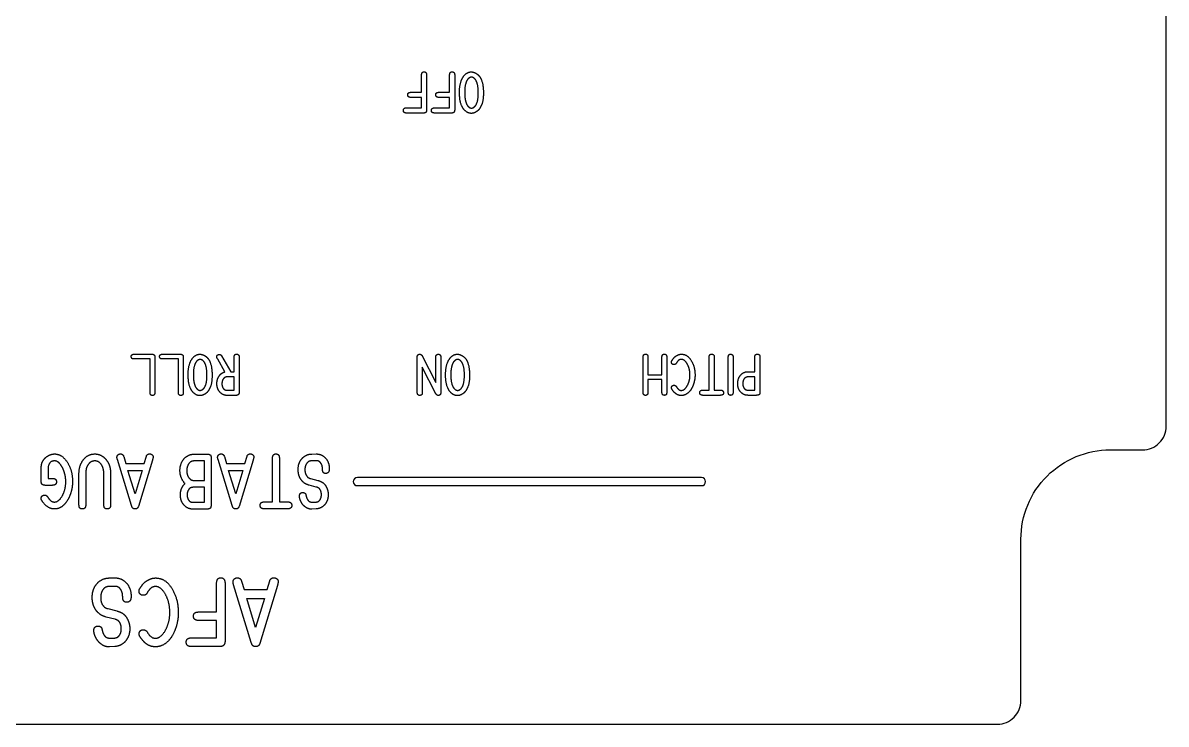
# Model space of a CAD drawing. Header units: millimetres. Extents: x -145 to -1, y 1 to 104.
# Drawn here: x -85 to -0.6, y 0.6 to 52.4 of the extents above; entities that cross this region are included whole.
import ezdxf

# ---------------------------------------------------------------- set-up
doc = ezdxf.new("R2010")
doc.units = ezdxf.units.MM
doc.layers.get('0').update_dxf_attribs({"linetype": 'CONTINUOUS'})

msp = doc.modelspace()

# ---------------------------------------------------------------- linework, layer by layer
for p, q in [((-55.586, 47.265), (-55.586, 48.521)), ((-55.211, 48.521), (-55.211, 45.994)), ((-53.516, 47.265), (-53.516, 48.521)), ((-53.141, 48.521), (-53.141, 45.994)), ((-56.358, 47.265), (-55.586, 47.265)), ((-54.288, 47.265), (-53.516, 47.265)), ((-55.59, 46.885), (-56.367, 46.885)), ((-55.59, 46.118), (-55.59, 46.885)), ((-53.52, 46.885), (-54.297, 46.885)), ((-53.52, 46.118), (-53.52, 46.885)), ((-56.705, 46.118), (-55.59, 46.118)), ((-55.467, 45.734), (-56.705, 45.734)), ((-54.635, 46.118), (-53.52, 46.118)), ((-53.397, 45.734), (-54.635, 45.734)), ((-76.777, 27.94), (-75.479, 27.94)), ((-74.684, 27.94), (-73.386, 27.94)), ((-75.621, 27.588), (-76.8, 27.588)), ((-75.621, 25.111), (-75.621, 27.588)), ((-75.264, 27.702), (-75.264, 25.111)), ((-73.528, 27.588), (-74.707, 27.588)), ((-73.528, 25.111), (-73.528, 27.588)), ((-73.171, 27.702), (-73.171, 25.111)), ((-70.626, 27.57), (-70.64, 27.593)), ((-70.091, 26.633), (-70.626, 27.57)), ((-70.347, 27.826), (-69.671, 26.651)), ((-69.419, 26.651), (-69.419, 27.684)), ((-69.045, 27.666), (-69.045, 25.166)), ((-55.906, 25.134), (-55.906, 27.716)), ((-55.545, 27.821), (-54.539, 25.852)), ((-54.539, 25.852), (-54.539, 27.712)), ((-54.165, 27.684), (-54.165, 25.143)), ((-39.237, 25.125), (-39.237, 27.712)), ((-38.885, 27.707), (-38.885, 26.423)), ((-37.847, 26.423), (-37.847, 27.725)), ((-37.495, 27.725), (-37.495, 25.134)), ((-34.37, 25.294), (-34.37, 27.707)), ((-33.99, 27.684), (-33.99, 25.294)), ((-32.953, 25.12), (-32.953, 27.725)), ((-32.601, 27.725), (-32.601, 25.134)), ((-30.993, 26.651), (-30.993, 27.693)), ((-30.618, 27.721), (-30.618, 25.184)), ((-70.128, 26.624), (-70.091, 26.633)), ((-69.419, 26.267), (-69.895, 26.267)), ((-69.671, 26.651), (-69.419, 26.651)), ((-69.419, 25.28), (-69.419, 26.267)), ((-55.531, 26.98), (-55.531, 25.157)), ((-54.521, 25.025), (-55.531, 26.98)), ((-38.885, 26.423), (-37.847, 26.423)), ((-30.993, 26.267), (-31.495, 26.267)), ((-31.468, 26.651), (-30.993, 26.651)), ((-30.993, 25.285), (-30.993, 26.267)), ((-37.847, 26.066), (-38.885, 26.066)), ((-38.885, 26.066), (-38.885, 25.111)), ((-37.847, 25.125), (-37.847, 26.066)), ((-69.922, 25.28), (-69.419, 25.28)), ((-69.305, 24.897), (-69.908, 24.897)), ((-38.885, 25.111), (-38.885, 25.102)), ((-33.552, 24.906), (-34.831, 24.906)), ((-34.822, 25.294), (-34.37, 25.294)), ((-33.99, 25.294), (-33.534, 25.294)), ((-30.897, 24.906), (-31.486, 24.906)), ((-31.473, 25.285), (-30.993, 25.285)), ((-77.561, 20.385), (-77.409, 19.885)), ((-76.044, 19.885), (-75.886, 20.416)), ((-72.315, 20.574), (-71.413, 20.574)), ((-71.115, 20.251), (-71.115, 16.821)), ((-70.134, 20.385), (-69.982, 19.885)), ((-68.617, 19.885), (-68.458, 20.416)), ((-66.582, 17.046), (-66.582, 20.263)), ((-63.681, 20.574), (-63.371, 20.58)), ((-83.648, 18.612), (-83.648, 19.563)), ((-83.148, 19.404), (-83.148, 18.777)), ((-76.982, 16.766), (-78.03, 20.178)), ((-77.409, 19.885), (-76.044, 19.885)), ((-75.441, 20.135), (-76.477, 16.711)), ((-71.614, 20.068), (-72.309, 20.068)), ((-71.614, 18.624), (-71.614, 20.068)), ((-69.555, 16.766), (-70.603, 20.178)), ((-69.982, 19.885), (-68.617, 19.885)), ((-68.014, 20.135), (-69.049, 16.711)), ((-66.076, 20.233), (-66.076, 17.046)), ((-63.371, 20.074), (-63.663, 20.074)), ((-83.148, 18.777), (-82.844, 18.777)), ((-80.864, 16.869), (-80.864, 19.112)), ((-80.364, 19.057), (-80.364, 16.869)), ((-79.03, 16.839), (-79.03, 19.075)), ((-78.53, 19.087), (-78.53, 16.827)), ((-72.352, 18.624), (-71.614, 18.624)), ((-63.773, 18.764), (-63.249, 18.63)), ((-82.862, 18.265), (-83.331, 18.265)), ((-73.04, 18.393), (-73.046, 18.399)), ((-73.046, 18.393), (-73.04, 18.393)), ((-71.614, 18.119), (-72.431, 18.119)), ((-71.614, 17.016), (-71.614, 18.119)), ((-63.352, 18.137), (-63.876, 18.271)), ((-72.425, 17.016), (-71.614, 17.016)), ((-67.185, 17.046), (-66.582, 17.046)), ((-66.076, 17.046), (-65.467, 17.046)), ((-63.657, 17.022), (-63.633, 17.022)), ((-63.633, 17.022), (-63.389, 17.028)), ((-71.413, 16.51), (-72.467, 16.51)), ((-65.491, 16.528), (-67.197, 16.528)), ((-63.675, 16.51), (-63.706, 16.51)), ((-63.365, 16.528), (-63.675, 16.51)), ((-78.623, 11.43), (-78.234, 11.438)), ((-70.71, 8.924), (-70.71, 11.019)), ((-70.085, 11.019), (-70.085, 6.807)), ((-68.874, 11.194), (-68.684, 10.569)), ((-66.978, 10.569), (-66.78, 11.232)), ((-78.234, 10.805), (-78.6, 10.805)), ((-68.151, 6.67), (-69.461, 10.935)), ((-68.684, 10.569), (-66.978, 10.569)), ((-66.224, 10.882), (-67.518, 6.601)), ((-78.212, 8.384), (-78.867, 8.551)), ((-78.737, 9.168), (-78.082, 9)), ((-71.997, 8.924), (-70.71, 8.924)), ((-70.717, 8.292), (-72.012, 8.292)), ((-70.717, 7.013), (-70.717, 8.292)), ((-78.592, 6.99), (-78.562, 6.99)), ((-78.562, 6.99), (-78.257, 6.997)), ((-72.576, 7.013), (-70.717, 7.013)), ((-78.615, 6.35), (-78.653, 6.35)), ((-78.227, 6.373), (-78.615, 6.35)), ((-70.512, 6.373), (-72.576, 6.373))]:
    msp.add_line(p, q)
for points in [[(-141.287, 83.887), (-143.669, 83.887, 0.414214), (-145.403, 82.153), (-145.403, 22.622, 0.414214), (-143.669, 20.887), (-141.287, 20.887, -0.414214), (-134.688, 14.287), (-134.688, 2.381, 0.414214), (-132.953, 0.647), (-13.097, 0.647, 0.414214), (-11.363, 2.381), (-11.363, 14.287, -0.414214), (-4.762, 20.887), (-2.381, 20.887, 0.414214), (-0.647, 22.622), (-0.647, 82.153, 0.414214), (-2.381, 83.887), (-4.762, 83.887, -0.414214), (-11.363, 90.487), (-11.363, 102.394, 0.414214), (-13.097, 104.128), (-132.953, 104.128, 0.414214), (-134.688, 102.394), (-134.688, 90.487, -0.414214)], [(-60.325, 18.842, 1), (-60.325, 18.242), (-34.925, 18.242, 1), (-34.925, 18.842)]]:
    msp.add_lwpolyline(points, format="xyb", close=True)
for points in [[(-77.25, 19.368), (-76.202, 19.368), (-76.726, 17.643)], [(-69.299, 17.643), (-69.823, 19.368), (-68.775, 19.368)], [(-67.831, 7.767), (-68.486, 9.922), (-67.176, 9.922)]]:
    msp.add_lwpolyline(points, close=True)
for points in [[(-55.586, 48.521), (-55.586, 48.777), (-55.403, 48.777)], [(-55.403, 48.777), (-55.211, 48.777), (-55.211, 48.521)], [(-53.516, 48.521), (-53.516, 48.777), (-53.333, 48.777)], [(-53.333, 48.777), (-53.141, 48.777), (-53.141, 48.521)], [(-52.789, 47.246), (-52.789, 48.11), (-52.433, 48.512)], [(-52.433, 48.512), (-52.213, 48.768), (-51.916, 48.768)], [(-52.223, 48.165), (-52.405, 47.859), (-52.405, 47.233)], [(-52.076, 48.32), (-52.168, 48.256), (-52.223, 48.165)], [(-51.903, 48.38), (-51.985, 48.38), (-52.076, 48.32)], [(-51.916, 48.768), (-51.77, 48.768), (-51.615, 48.69)], [(-51.61, 48.197), (-51.743, 48.38), (-51.903, 48.38)], [(-51.615, 48.69), (-51.459, 48.608), (-51.345, 48.476)], [(-51.4, 47.219), (-51.4, 47.918), (-51.61, 48.197)], [(-51.345, 48.476), (-51.021, 48.115), (-51.021, 47.196)], [(-56.55, 47.223), (-56.495, 47.265), (-56.358, 47.265)], [(-54.48, 47.223), (-54.425, 47.265), (-54.288, 47.265)], [(-52.396, 45.93), (-52.789, 46.319), (-52.789, 47.246)], [(-56.609, 47.077), (-56.609, 47.178), (-56.55, 47.223)], [(-56.367, 46.885), (-56.609, 46.885), (-56.609, 47.077)], [(-54.539, 47.077), (-54.539, 47.178), (-54.48, 47.223)], [(-54.297, 46.885), (-54.539, 46.885), (-54.539, 47.077)], [(-52.405, 47.233), (-52.405, 46.652), (-52.236, 46.341)], [(-51.587, 46.3), (-51.4, 46.588), (-51.4, 47.219)], [(-51.021, 47.196), (-51.021, 46.41), (-51.341, 46.012)], [(-56.929, 45.926), (-56.929, 46.118), (-56.705, 46.118)], [(-56.705, 45.734), (-56.929, 45.734), (-56.929, 45.926)], [(-55.271, 45.789), (-55.334, 45.725), (-55.467, 45.734)], [(-55.211, 45.994), (-55.211, 45.853), (-55.271, 45.789)], [(-54.859, 45.926), (-54.859, 46.118), (-54.635, 46.118)], [(-54.635, 45.734), (-54.859, 45.734), (-54.859, 45.926)], [(-53.2, 45.789), (-53.264, 45.725), (-53.397, 45.734)], [(-53.141, 45.994), (-53.141, 45.853), (-53.2, 45.789)], [(-51.907, 45.711), (-52.177, 45.711), (-52.396, 45.93)], [(-52.236, 46.341), (-52.172, 46.236), (-52.081, 46.168)], [(-52.081, 46.168), (-51.994, 46.099), (-51.907, 46.099)], [(-51.907, 46.099), (-51.83, 46.099), (-51.734, 46.159)], [(-51.601, 45.798), (-51.761, 45.711), (-51.907, 45.711)], [(-51.734, 46.159), (-51.642, 46.218), (-51.587, 46.3)], [(-51.341, 46.012), (-51.446, 45.88), (-51.601, 45.798)], [(-77.01, 27.766), (-77.01, 27.83), (-76.973, 27.881)], [(-76.973, 27.881), (-76.937, 27.926), (-76.882, 27.935)], [(-76.882, 27.935), (-76.859, 27.94), (-76.777, 27.94)], [(-75.479, 27.94), (-75.356, 27.935), (-75.305, 27.881)], [(-75.305, 27.881), (-75.26, 27.826), (-75.264, 27.702)], [(-74.917, 27.766), (-74.917, 27.83), (-74.88, 27.881)], [(-74.88, 27.881), (-74.844, 27.926), (-74.789, 27.935)], [(-74.789, 27.935), (-74.766, 27.94), (-74.684, 27.94)], [(-73.386, 27.94), (-73.263, 27.935), (-73.212, 27.881)], [(-73.212, 27.881), (-73.167, 27.826), (-73.171, 27.702)], [(-72.454, 27.684), (-72.234, 27.94), (-71.937, 27.94)], [(-71.937, 27.94), (-71.791, 27.94), (-71.636, 27.862)], [(-71.636, 27.862), (-71.48, 27.78), (-71.366, 27.648)], [(-70.699, 27.734), (-70.699, 27.821), (-70.644, 27.876)], [(-70.644, 27.876), (-70.589, 27.926), (-70.507, 27.926)], [(-70.507, 27.926), (-70.402, 27.926), (-70.347, 27.826)], [(-69.419, 27.684), (-69.419, 27.826), (-69.374, 27.885)], [(-69.374, 27.885), (-69.333, 27.945), (-69.232, 27.945)], [(-69.232, 27.945), (-69.127, 27.945), (-69.077, 27.867)], [(-69.077, 27.867), (-69.045, 27.821), (-69.045, 27.666)], [(-55.906, 27.716), (-55.906, 27.94), (-55.723, 27.94)], [(-55.723, 27.94), (-55.604, 27.94), (-55.545, 27.821)], [(-54.539, 27.712), (-54.539, 27.94), (-54.347, 27.94)], [(-54.347, 27.94), (-54.247, 27.94), (-54.206, 27.881)], [(-54.206, 27.881), (-54.165, 27.821), (-54.165, 27.684)], [(-53.456, 27.684), (-53.237, 27.94), (-52.94, 27.94)], [(-52.94, 27.94), (-52.794, 27.94), (-52.638, 27.862)], [(-52.638, 27.862), (-52.483, 27.78), (-52.369, 27.648)], [(-39.237, 27.712), (-39.237, 27.839), (-39.195, 27.894)], [(-39.195, 27.894), (-39.159, 27.945), (-39.058, 27.945)], [(-39.058, 27.945), (-38.962, 27.945), (-38.921, 27.894)], [(-38.921, 27.894), (-38.885, 27.839), (-38.885, 27.707)], [(-37.847, 27.725), (-37.847, 27.844), (-37.806, 27.894)], [(-37.806, 27.894), (-37.765, 27.945), (-37.669, 27.945)], [(-37.669, 27.945), (-37.495, 27.945), (-37.495, 27.725)], [(-37.007, 27.625), (-36.901, 27.766), (-36.737, 27.853)], [(-36.737, 27.853), (-36.577, 27.94), (-36.412, 27.94)], [(-36.412, 27.94), (-36.015, 27.94), (-35.759, 27.574)], [(-34.37, 27.707), (-34.37, 27.949), (-34.182, 27.949)], [(-34.182, 27.949), (-34.086, 27.949), (-34.027, 27.876)], [(-34.027, 27.876), (-33.99, 27.83), (-33.99, 27.684)], [(-32.953, 27.725), (-32.953, 27.945), (-32.78, 27.945)], [(-32.78, 27.945), (-32.688, 27.945), (-32.629, 27.871)], [(-32.629, 27.871), (-32.601, 27.839), (-32.601, 27.725)], [(-30.993, 27.693), (-30.993, 27.83), (-30.952, 27.89)], [(-30.952, 27.89), (-30.911, 27.945), (-30.81, 27.945)], [(-30.81, 27.945), (-30.618, 27.945), (-30.618, 27.721)], [(-76.978, 27.666), (-77.01, 27.712), (-77.01, 27.766)], [(-76.909, 27.602), (-76.95, 27.616), (-76.978, 27.666)], [(-76.8, 27.588), (-76.868, 27.588), (-76.909, 27.602)], [(-74.885, 27.666), (-74.917, 27.712), (-74.917, 27.766)], [(-74.816, 27.602), (-74.857, 27.616), (-74.885, 27.666)], [(-74.707, 27.588), (-74.775, 27.588), (-74.816, 27.602)], [(-72.81, 26.418), (-72.81, 27.282), (-72.454, 27.684)], [(-72.244, 27.337), (-72.426, 27.031), (-72.426, 26.405)], [(-72.097, 27.492), (-72.189, 27.428), (-72.244, 27.337)], [(-71.924, 27.552), (-72.006, 27.552), (-72.097, 27.492)], [(-71.631, 27.369), (-71.764, 27.552), (-71.924, 27.552)], [(-71.421, 26.391), (-71.421, 27.09), (-71.631, 27.369)], [(-71.366, 27.648), (-71.042, 27.287), (-71.042, 26.368)], [(-70.64, 27.593), (-70.699, 27.684), (-70.699, 27.734)], [(-53.813, 26.418), (-53.813, 27.282), (-53.456, 27.684)], [(-53.246, 27.337), (-53.429, 27.031), (-53.429, 26.405)], [(-53.1, 27.492), (-53.191, 27.428), (-53.246, 27.337)], [(-52.926, 27.552), (-53.009, 27.552), (-53.1, 27.492)], [(-52.634, 27.369), (-52.766, 27.552), (-52.926, 27.552)], [(-52.424, 26.391), (-52.424, 27.09), (-52.634, 27.369)], [(-52.369, 27.648), (-52.044, 27.287), (-52.044, 26.368)], [(-37.144, 27.36), (-37.144, 27.41), (-37.125, 27.446)], [(-37.093, 27.223), (-37.144, 27.273), (-37.144, 27.36)], [(-37.125, 27.446), (-37.107, 27.478), (-37.007, 27.625)], [(-36.965, 27.172), (-37.048, 27.172), (-37.093, 27.223)], [(-36.81, 27.245), (-36.856, 27.172), (-36.965, 27.172)], [(-36.618, 27.492), (-36.705, 27.424), (-36.81, 27.245)], [(-36.412, 27.561), (-36.531, 27.561), (-36.618, 27.492)], [(-35.974, 27.209), (-36.17, 27.561), (-36.412, 27.561)], [(-35.782, 26.414), (-35.782, 26.857), (-35.974, 27.209)], [(-35.759, 27.574), (-35.407, 27.085), (-35.407, 26.405)], [(-72.417, 25.102), (-72.81, 25.491), (-72.81, 26.418)], [(-72.426, 26.405), (-72.426, 25.824), (-72.257, 25.513)], [(-71.608, 25.472), (-71.421, 25.76), (-71.421, 26.391)], [(-71.042, 26.368), (-71.042, 25.582), (-71.362, 25.184)], [(-70.69, 25.769), (-70.69, 26.076), (-70.53, 26.318)], [(-70.53, 26.318), (-70.37, 26.56), (-70.128, 26.624)], [(-70.169, 26.172), (-70.315, 26.025), (-70.315, 25.774)], [(-69.895, 26.267), (-70.078, 26.267), (-70.169, 26.172)], [(-53.42, 25.102), (-53.813, 25.491), (-53.813, 26.418)], [(-53.429, 26.405), (-53.429, 25.824), (-53.26, 25.513)], [(-52.611, 25.472), (-52.424, 25.76), (-52.424, 26.391)], [(-52.044, 26.368), (-52.044, 25.582), (-52.364, 25.184)], [(-35.978, 25.623), (-35.782, 25.97), (-35.782, 26.414)], [(-35.407, 26.405), (-35.407, 26.066), (-35.521, 25.724)], [(-32.259, 25.769), (-32.259, 26.249), (-31.911, 26.523)], [(-31.911, 26.523), (-31.742, 26.651), (-31.468, 26.651)], [(-31.495, 26.267), (-31.669, 26.267), (-31.774, 26.135)], [(-72.257, 25.513), (-72.193, 25.408), (-72.102, 25.34)], [(-72.102, 25.34), (-72.015, 25.271), (-71.928, 25.271)], [(-71.928, 25.271), (-71.851, 25.271), (-71.755, 25.331)], [(-71.755, 25.331), (-71.663, 25.39), (-71.608, 25.472)], [(-70.466, 25.143), (-70.69, 25.39), (-70.69, 25.769)], [(-70.315, 25.774), (-70.315, 25.459), (-70.114, 25.326)], [(-70.114, 25.326), (-70.05, 25.28), (-69.922, 25.28)], [(-53.26, 25.513), (-53.196, 25.408), (-53.104, 25.34)], [(-53.104, 25.34), (-53.018, 25.271), (-52.931, 25.271)], [(-52.931, 25.271), (-52.853, 25.271), (-52.757, 25.331)], [(-52.757, 25.331), (-52.666, 25.39), (-52.611, 25.472)], [(-37.144, 25.459), (-37.144, 25.545), (-37.089, 25.6)], [(-37.057, 25.271), (-37.144, 25.386), (-37.144, 25.459)], [(-37.089, 25.6), (-37.038, 25.651), (-36.956, 25.651)], [(-36.956, 25.651), (-36.842, 25.651), (-36.778, 25.536)], [(-36.778, 25.536), (-36.618, 25.271), (-36.422, 25.271)], [(-36.422, 25.271), (-36.175, 25.271), (-35.978, 25.623)], [(-35.521, 25.724), (-35.64, 25.381), (-35.823, 25.18)], [(-32.039, 25.148), (-32.259, 25.39), (-32.259, 25.769)], [(-31.774, 26.135), (-31.884, 25.998), (-31.884, 25.774)], [(-31.884, 25.774), (-31.884, 25.545), (-31.774, 25.418)], [(-31.774, 25.418), (-31.669, 25.285), (-31.473, 25.285)], [(-75.442, 24.897), (-75.621, 24.897), (-75.621, 25.111)], [(-75.264, 25.111), (-75.264, 24.897), (-75.442, 24.897)], [(-73.349, 24.897), (-73.528, 24.897), (-73.528, 25.111)], [(-73.171, 25.111), (-73.171, 24.897), (-73.349, 24.897)], [(-71.928, 24.883), (-72.198, 24.883), (-72.417, 25.102)], [(-71.622, 24.97), (-71.782, 24.883), (-71.928, 24.883)], [(-71.362, 25.184), (-71.467, 25.052), (-71.622, 24.97)], [(-69.908, 24.897), (-70.247, 24.897), (-70.466, 25.143)], [(-69.1, 24.965), (-69.159, 24.901), (-69.305, 24.897)], [(-69.045, 25.166), (-69.04, 25.025), (-69.1, 24.965)], [(-55.718, 24.901), (-55.906, 24.901), (-55.906, 25.134)], [(-55.572, 24.961), (-55.613, 24.901), (-55.718, 24.901)], [(-55.531, 25.157), (-55.531, 25.015), (-55.572, 24.961)], [(-54.338, 24.897), (-54.462, 24.897), (-54.521, 25.025)], [(-54.21, 24.956), (-54.256, 24.897), (-54.338, 24.897)], [(-54.165, 25.143), (-54.165, 25.002), (-54.21, 24.956)], [(-52.931, 24.883), (-53.2, 24.883), (-53.42, 25.102)], [(-52.625, 24.97), (-52.785, 24.883), (-52.931, 24.883)], [(-52.364, 25.184), (-52.469, 25.052), (-52.625, 24.97)], [(-39.195, 24.956), (-39.237, 25.006), (-39.237, 25.125)], [(-39.063, 24.901), (-39.154, 24.901), (-39.195, 24.956)], [(-38.926, 24.961), (-38.976, 24.901), (-39.063, 24.901)], [(-38.885, 25.102), (-38.876, 25.015), (-38.926, 24.961)], [(-37.669, 24.906), (-37.847, 24.906), (-37.847, 25.125)], [(-37.537, 24.961), (-37.578, 24.906), (-37.669, 24.906)], [(-37.495, 25.134), (-37.495, 25.011), (-37.537, 24.961)], [(-36.76, 24.983), (-36.911, 25.07), (-37.057, 25.271)], [(-36.417, 24.892), (-36.609, 24.892), (-36.76, 24.983)], [(-35.823, 25.18), (-36.088, 24.892), (-36.417, 24.892)], [(-35.055, 25.107), (-35.055, 25.294), (-34.822, 25.294)], [(-34.831, 24.906), (-35.055, 24.906), (-35.055, 25.107)], [(-33.305, 25.093), (-33.305, 24.906), (-33.552, 24.906)], [(-33.534, 25.294), (-33.305, 25.294), (-33.305, 25.093)], [(-32.78, 24.906), (-32.953, 24.906), (-32.953, 25.12)], [(-32.601, 25.134), (-32.601, 24.906), (-32.78, 24.906)], [(-31.486, 24.906), (-31.824, 24.906), (-32.039, 25.148)], [(-30.668, 24.965), (-30.728, 24.906), (-30.897, 24.906)], [(-30.618, 25.184), (-30.613, 25.02), (-30.668, 24.965)], [(-83.52, 20.074), (-83.374, 20.312), (-83.142, 20.446)], [(-83.142, 20.446), (-82.911, 20.58), (-82.661, 20.58)], [(-82.661, 20.58), (-82.125, 20.58), (-81.741, 19.989)], [(-80.528, 20.166), (-80.199, 20.58), (-79.694, 20.58)], [(-79.694, 20.58), (-79.334, 20.58), (-79.042, 20.342)], [(-79.042, 20.342), (-78.749, 20.099), (-78.609, 19.697)], [(-78.061, 20.336), (-78.061, 20.44), (-77.988, 20.513)], [(-78.03, 20.178), (-78.061, 20.288), (-78.061, 20.336)], [(-77.988, 20.513), (-77.915, 20.586), (-77.805, 20.586)], [(-77.805, 20.586), (-77.616, 20.586), (-77.561, 20.385)], [(-75.886, 20.416), (-75.831, 20.586), (-75.648, 20.586)], [(-75.648, 20.586), (-75.544, 20.586), (-75.465, 20.519)], [(-75.465, 20.519), (-75.392, 20.446), (-75.392, 20.349)], [(-75.392, 20.349), (-75.392, 20.3), (-75.441, 20.135)], [(-73.412, 19.337), (-73.412, 20.026), (-72.949, 20.373)], [(-72.949, 20.373), (-72.681, 20.574), (-72.315, 20.574)], [(-71.413, 20.574), (-71.237, 20.574), (-71.17, 20.507)], [(-71.17, 20.507), (-71.109, 20.434), (-71.115, 20.251)], [(-70.634, 20.336), (-70.634, 20.44), (-70.56, 20.513)], [(-70.603, 20.178), (-70.634, 20.288), (-70.634, 20.336)], [(-70.56, 20.513), (-70.487, 20.586), (-70.378, 20.586)], [(-70.378, 20.586), (-70.189, 20.586), (-70.134, 20.385)], [(-68.458, 20.416), (-68.403, 20.586), (-68.221, 20.586)], [(-68.221, 20.586), (-68.117, 20.586), (-68.038, 20.519)], [(-68.038, 20.519), (-67.965, 20.446), (-67.965, 20.349)], [(-67.965, 20.349), (-67.965, 20.3), (-68.014, 20.135)], [(-66.582, 20.263), (-66.582, 20.586), (-66.332, 20.586)], [(-66.332, 20.586), (-66.204, 20.586), (-66.125, 20.489)], [(-66.125, 20.489), (-66.076, 20.428), (-66.076, 20.233)], [(-64.407, 20.245), (-64.12, 20.568), (-63.681, 20.574)], [(-63.371, 20.58), (-62.95, 20.586), (-62.67, 20.275)], [(-62.67, 20.275), (-62.396, 19.965), (-62.396, 19.489)], [(-83.648, 19.563), (-83.648, 19.873), (-83.52, 20.074)], [(-82.679, 20.068), (-83.148, 20.068), (-83.148, 19.404)], [(-82.332, 19.922), (-82.478, 20.068), (-82.679, 20.068)], [(-81.973, 19.313), (-82.107, 19.684), (-82.332, 19.922)], [(-81.741, 19.989), (-81.339, 19.374), (-81.339, 18.557)], [(-80.864, 19.112), (-80.864, 19.745), (-80.528, 20.166)], [(-80.327, 19.489), (-80.364, 19.325), (-80.364, 19.057)], [(-80.084, 19.916), (-80.254, 19.758), (-80.327, 19.489)], [(-79.694, 20.068), (-79.913, 20.068), (-80.084, 19.916)], [(-79.34, 19.94), (-79.499, 20.068), (-79.694, 20.068)], [(-79.103, 19.581), (-79.188, 19.812), (-79.34, 19.94)], [(-79.03, 19.075), (-79.03, 19.398), (-79.103, 19.581)], [(-78.609, 19.697), (-78.53, 19.453), (-78.53, 19.087)], [(-72.717, 19.916), (-72.912, 19.691), (-72.912, 19.349)], [(-72.309, 20.068), (-72.589, 20.068), (-72.717, 19.916)], [(-64.693, 19.422), (-64.693, 19.922), (-64.407, 20.245)], [(-64.474, 18.679), (-64.693, 18.99), (-64.693, 19.422)], [(-63.986, 19.965), (-64.193, 19.77), (-64.193, 19.422)], [(-64.193, 19.422), (-64.193, 19.087), (-64.004, 18.886)], [(-63.663, 20.074), (-63.876, 20.074), (-63.986, 19.965)], [(-63.03, 19.922), (-63.17, 20.105), (-63.371, 20.074)], [(-62.895, 19.453), (-62.889, 19.733), (-63.03, 19.922)], [(-62.664, 19.142), (-62.895, 19.142), (-62.895, 19.453)], [(-62.396, 19.489), (-62.396, 19.142), (-62.664, 19.142)], [(-83.587, 18.338), (-83.654, 18.411), (-83.648, 18.612)], [(-82.844, 18.777), (-82.722, 18.777), (-82.655, 18.752)], [(-82.655, 18.752), (-82.527, 18.685), (-82.527, 18.527)], [(-81.838, 18.539), (-81.838, 18.941), (-81.973, 19.313)], [(-73.046, 18.399), (-73.412, 18.831), (-73.412, 19.337)], [(-72.912, 19.349), (-72.912, 18.923), (-72.638, 18.71)], [(-72.638, 18.71), (-72.528, 18.624), (-72.352, 18.624)], [(-63.876, 18.271), (-64.254, 18.368), (-64.474, 18.679)], [(-64.004, 18.886), (-63.925, 18.801), (-63.773, 18.764)], [(-63.249, 18.63), (-63.017, 18.569), (-62.871, 18.466)], [(-83.331, 18.265), (-83.52, 18.265), (-83.587, 18.338)], [(-82.655, 18.295), (-82.71, 18.265), (-82.862, 18.265)], [(-82.527, 18.527), (-82.527, 18.356), (-82.655, 18.295)], [(-82.094, 17.497), (-81.838, 17.954), (-81.838, 18.539)], [(-81.339, 18.557), (-81.339, 18.021), (-81.528, 17.534)], [(-73.381, 17.564), (-73.381, 18.058), (-73.046, 18.393)], [(-72.723, 18.015), (-72.882, 17.844), (-72.882, 17.564)], [(-72.431, 18.119), (-72.626, 18.119), (-72.723, 18.015)], [(-64.528, 17.668), (-64.467, 17.735), (-64.352, 17.735)], [(-64.352, 17.735), (-64.193, 17.735), (-64.138, 17.625)], [(-63.097, 17.991), (-63.17, 18.088), (-63.352, 18.137)], [(-62.975, 17.588), (-62.975, 17.82), (-63.097, 17.991)], [(-62.871, 18.466), (-62.694, 18.332), (-62.585, 18.088)], [(-62.585, 18.088), (-62.475, 17.844), (-62.475, 17.582)], [(-83.654, 17.296), (-83.654, 17.406), (-83.581, 17.479)], [(-83.484, 16.973), (-83.654, 17.18), (-83.654, 17.296)], [(-83.581, 17.479), (-83.508, 17.552), (-83.398, 17.552)], [(-82.673, 16.522), (-83.124, 16.522), (-83.484, 16.973)], [(-83.398, 17.552), (-83.27, 17.552), (-83.179, 17.412)], [(-83.179, 17.412), (-83.039, 17.199), (-82.929, 17.119)], [(-82.929, 17.119), (-82.819, 17.034), (-82.679, 17.034)], [(-82.679, 17.034), (-82.35, 17.034), (-82.094, 17.497)], [(-81.528, 17.534), (-81.723, 17.046), (-82.046, 16.76)], [(-73.119, 16.815), (-73.381, 17.113), (-73.381, 17.564)], [(-72.882, 17.564), (-72.882, 17.284), (-72.717, 17.107)], [(-72.717, 17.107), (-72.626, 17.016), (-72.425, 17.016)], [(-67.496, 16.796), (-67.496, 17.046), (-67.185, 17.046)], [(-65.467, 17.046), (-65.162, 17.046), (-65.162, 16.778)], [(-64.595, 17.473), (-64.595, 17.595), (-64.528, 17.668)], [(-64.467, 17.028), (-64.595, 17.266), (-64.595, 17.473)], [(-64.126, 16.644), (-64.346, 16.79), (-64.467, 17.028)], [(-64.138, 17.625), (-64.132, 17.607), (-64.102, 17.491)], [(-64.102, 17.491), (-64.047, 17.247), (-63.943, 17.138)], [(-63.943, 17.138), (-63.84, 17.028), (-63.657, 17.022)], [(-63.389, 17.028), (-63.237, 17.04), (-63.151, 17.113)], [(-63.151, 17.113), (-62.975, 17.278), (-62.975, 17.588)], [(-62.475, 17.582), (-62.475, 17.144), (-62.725, 16.845)], [(-82.046, 16.76), (-82.314, 16.522), (-82.673, 16.522)], [(-80.809, 16.601), (-80.864, 16.681), (-80.864, 16.869)], [(-80.614, 16.522), (-80.754, 16.522), (-80.809, 16.601)], [(-80.419, 16.601), (-80.48, 16.522), (-80.614, 16.522)], [(-80.364, 16.869), (-80.364, 16.681), (-80.419, 16.601)], [(-78.786, 16.522), (-79.03, 16.522), (-79.03, 16.839)], [(-78.53, 16.827), (-78.53, 16.522), (-78.786, 16.522)], [(-76.885, 16.577), (-76.94, 16.626), (-76.982, 16.766)], [(-76.72, 16.522), (-76.83, 16.522), (-76.885, 16.577)], [(-76.477, 16.711), (-76.538, 16.522), (-76.72, 16.522)], [(-72.467, 16.51), (-72.857, 16.51), (-73.119, 16.815)], [(-71.176, 16.583), (-71.243, 16.516), (-71.413, 16.51)], [(-71.115, 16.821), (-71.115, 16.65), (-71.176, 16.583)], [(-69.458, 16.577), (-69.512, 16.626), (-69.555, 16.766)], [(-69.293, 16.522), (-69.403, 16.522), (-69.458, 16.577)], [(-69.049, 16.711), (-69.11, 16.522), (-69.293, 16.522)], [(-67.197, 16.528), (-67.496, 16.528), (-67.496, 16.796)], [(-65.162, 16.778), (-65.162, 16.528), (-65.491, 16.528)], [(-63.706, 16.51), (-63.913, 16.498), (-64.126, 16.644)], [(-62.725, 16.845), (-62.981, 16.547), (-63.365, 16.528)], [(-79.887, 9.991), (-79.887, 10.615), (-79.529, 11.019)], [(-79.529, 11.019), (-79.171, 11.422), (-78.623, 11.43)], [(-78.234, 11.438), (-77.709, 11.445), (-77.359, 11.057)], [(-77.359, 11.057), (-77.016, 10.668), (-77.016, 10.074)], [(-76.201, 10.904), (-76.026, 11.141), (-75.752, 11.285)], [(-75.752, 11.285), (-75.485, 11.43), (-75.211, 11.43)], [(-75.211, 11.43), (-74.548, 11.43), (-74.122, 10.821)], [(-70.71, 11.019), (-70.71, 11.445), (-70.405, 11.445)], [(-70.405, 11.445), (-70.085, 11.445), (-70.085, 11.019)], [(-69.499, 11.133), (-69.499, 11.262), (-69.407, 11.354)], [(-69.461, 10.935), (-69.499, 11.072), (-69.499, 11.133)], [(-69.407, 11.354), (-69.316, 11.445), (-69.179, 11.445)], [(-69.179, 11.445), (-68.943, 11.445), (-68.874, 11.194)], [(-66.78, 11.232), (-66.711, 11.445), (-66.483, 11.445)], [(-66.483, 11.445), (-66.353, 11.445), (-66.254, 11.361)], [(-66.254, 11.361), (-66.163, 11.27), (-66.163, 11.148)], [(-66.163, 11.148), (-66.163, 11.087), (-66.224, 10.882)], [(-79.004, 10.668), (-79.263, 10.425), (-79.263, 9.991)], [(-78.6, 10.805), (-78.867, 10.805), (-79.004, 10.668)], [(-77.808, 10.615), (-77.983, 10.844), (-78.234, 10.805)], [(-77.64, 10.029), (-77.633, 10.379), (-77.808, 10.615)], [(-76.429, 10.463), (-76.429, 10.547), (-76.399, 10.607)], [(-76.346, 10.234), (-76.429, 10.318), (-76.429, 10.463)], [(-76.399, 10.607), (-76.369, 10.661), (-76.201, 10.904)], [(-76.132, 10.15), (-76.269, 10.15), (-76.346, 10.234)], [(-75.873, 10.272), (-75.95, 10.15), (-76.132, 10.15)], [(-75.554, 10.684), (-75.698, 10.569), (-75.873, 10.272)], [(-75.211, 10.798), (-75.409, 10.798), (-75.554, 10.684)], [(-74.48, 10.211), (-74.807, 10.798), (-75.211, 10.798)], [(-74.16, 8.886), (-74.16, 9.625), (-74.48, 10.211)], [(-74.122, 10.821), (-73.535, 10.006), (-73.535, 8.871)], [(-79.613, 9.061), (-79.887, 9.45), (-79.887, 9.991)], [(-79.263, 9.991), (-79.263, 9.572), (-79.027, 9.32)], [(-79.027, 9.32), (-78.928, 9.214), (-78.737, 9.168)], [(-77.351, 9.64), (-77.64, 9.64), (-77.64, 10.029)], [(-77.016, 10.074), (-77.016, 9.64), (-77.351, 9.64)], [(-78.867, 8.551), (-79.339, 8.673), (-79.613, 9.061)], [(-78.082, 9), (-77.793, 8.924), (-77.61, 8.795)], [(-77.61, 8.795), (-77.389, 8.627), (-77.252, 8.323)], [(-74.487, 7.569), (-74.16, 8.147), (-74.16, 8.886)], [(-73.535, 8.871), (-73.535, 8.307), (-73.726, 7.736)], [(-72.416, 8.612), (-72.416, 8.78), (-72.317, 8.856)], [(-72.012, 8.292), (-72.416, 8.292), (-72.416, 8.612)], [(-72.317, 8.856), (-72.225, 8.924), (-71.997, 8.924)], [(-79.765, 7.553), (-79.765, 7.706), (-79.682, 7.797)], [(-79.682, 7.797), (-79.605, 7.881), (-79.461, 7.881)], [(-79.461, 7.881), (-79.263, 7.881), (-79.194, 7.744)], [(-79.194, 7.744), (-79.186, 7.721), (-79.148, 7.576)], [(-77.892, 8.201), (-77.983, 8.323), (-78.212, 8.384)], [(-77.96, 7.104), (-77.739, 7.31), (-77.739, 7.698)], [(-77.739, 7.698), (-77.739, 7.987), (-77.892, 8.201)], [(-77.115, 7.69), (-77.115, 7.142), (-77.427, 6.769)], [(-77.252, 8.323), (-77.115, 8.018), (-77.115, 7.69)], [(-76.338, 7.53), (-76.254, 7.614), (-76.117, 7.614)], [(-76.117, 7.614), (-75.927, 7.614), (-75.82, 7.424)], [(-73.726, 7.736), (-73.924, 7.165), (-74.228, 6.83)], [(-79.605, 6.997), (-79.765, 7.294), (-79.765, 7.553)], [(-79.179, 6.518), (-79.453, 6.7), (-79.605, 6.997)], [(-79.148, 7.576), (-79.08, 7.272), (-78.95, 7.134)], [(-78.95, 7.134), (-78.821, 6.997), (-78.592, 6.99)], [(-78.257, 6.997), (-78.067, 7.013), (-77.96, 7.104)], [(-77.427, 6.769), (-77.747, 6.396), (-78.227, 6.373)], [(-76.429, 7.294), (-76.429, 7.439), (-76.338, 7.53)], [(-76.285, 6.982), (-76.429, 7.173), (-76.429, 7.294)], [(-75.79, 6.502), (-76.041, 6.647), (-76.285, 6.982)], [(-75.82, 7.424), (-75.554, 6.982), (-75.226, 6.982)], [(-75.226, 6.982), (-74.815, 6.982), (-74.487, 7.569)], [(-74.228, 6.83), (-74.67, 6.35), (-75.218, 6.35)], [(-72.949, 6.693), (-72.949, 7.013), (-72.576, 7.013)], [(-70.085, 6.807), (-70.085, 6.571), (-70.184, 6.464)], [(-78.653, 6.35), (-78.912, 6.335), (-79.179, 6.518)], [(-75.218, 6.35), (-75.538, 6.35), (-75.79, 6.502)], [(-72.576, 6.373), (-72.949, 6.373), (-72.949, 6.693)], [(-70.184, 6.464), (-70.291, 6.358), (-70.512, 6.373)], [(-68.029, 6.434), (-68.097, 6.495), (-68.151, 6.67)], [(-67.823, 6.365), (-67.96, 6.365), (-68.029, 6.434)], [(-67.518, 6.601), (-67.595, 6.365), (-67.823, 6.365)]]:
    msp.add_open_spline(points, degree=2)

doc.saveas('drawing.dxf')
